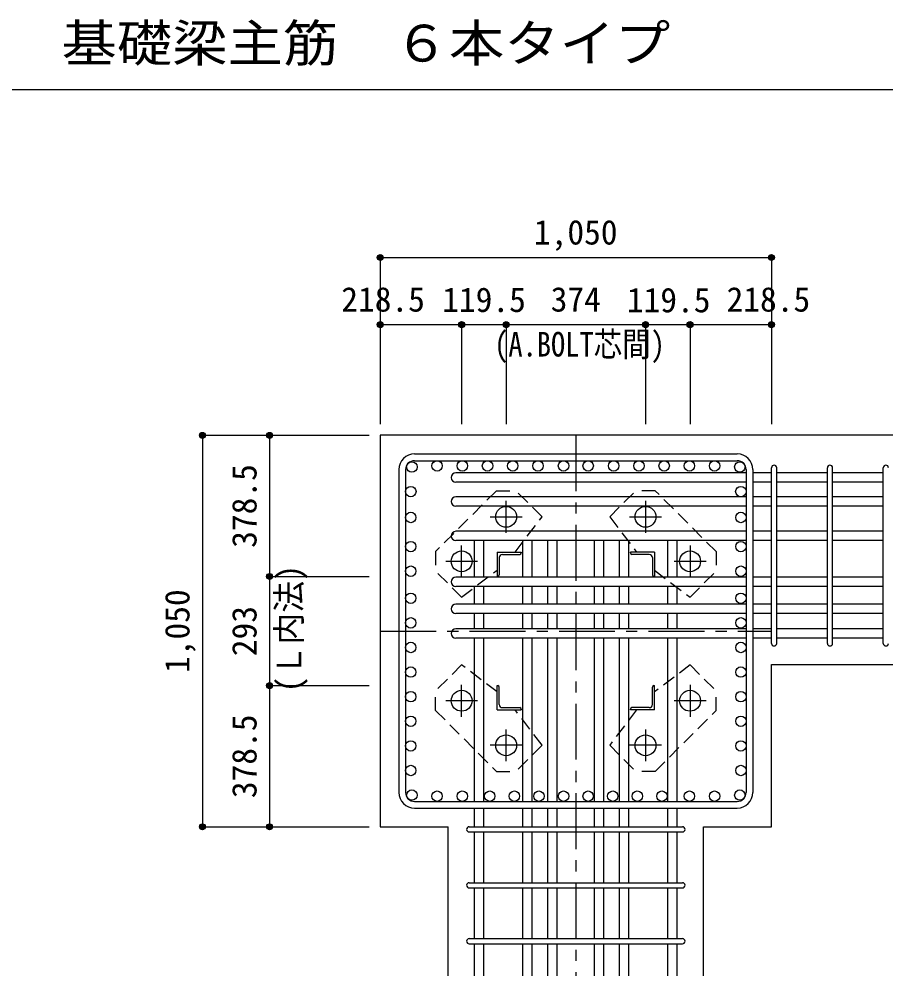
# Model space of a CAD drawing. Units: millimetres at full size, sheet at 1:30. Extents: x -5973 to 5954, y -4195 to 4201.
# Drawn here: x -942 to 1384, y -2600 to -33 of the extents above; entities that cross this region are included whole.
import ezdxf
from ezdxf.enums import TextEntityAlignment as Align

# ---------------------------------------------------------------- set-up
doc = ezdxf.new("R2010")
doc.units = ezdxf.units.MM
doc.header["$LTSCALE"] = 30
doc.header["$PDMODE"] = 32
doc.header["$PDSIZE"] = 15
doc.linetypes.add('CHAIN1', pattern=[8, 5, -1, 1, -1])
doc.linetypes.add('DASHED1', pattern=[1.8, 1.2, -0.6])
for name, color, linetype in [('0-1', 2, 'Continuous'), ('0-2', 4, 'Continuous'), ('0-3', 3, 'Continuous'), ('0-4', 7, 'Continuous'), ('0-5', 7, 'Continuous'), ('0-6', 7, 'Continuous'), ('0-7', 4, 'Continuous'), ('0-9', 4, 'DASHED1'), ('0-D', 4, 'Continuous'), ('6-7_文字', 7, 'Continuous'), ('F-0_枠', 6, 'Continuous')]:
    doc.layers.add(name, color=color, linetype=linetype)
doc.styles.add('ＭＳ ゴシック', font='')
doc.styles.get('ＭＳ ゴシック').set_extended_font_data('MS Gothic')

msp = doc.modelspace()

# ---------------------------------------------------------------- linework, layer by layer
at = {"layer": '0-1'}
for p, q in [((1477.44, -1149.89), (27.44, -1149.89)), ((27.44, -1149.89), (27.44, -2199.89)), ((1077.44, -1764.97), (1477.44, -1764.97)), ((1077.44, -2199.89), (1077.44, -1764.97)), ((27.44, -2199.89), (209.44, -2199.89)), ((209.44, -2599.89), (209.44, -2199.89)), ((895.44, -2599.89), (895.44, -2199.89)), ((895.44, -2199.89), (1077.44, -2199.89))]:
    msp.add_line(p, q, dxfattribs=at)
at = {"layer": '0-2', "linetype": 'CHAIN1'}
for p, q in [((365.44, -1411.1), (365.44, -1325.59)), ((739.44, -1325.6), (739.44, -1411.1)), ((322.64, -1368.39), (408.14, -1368.39)), ((696.74, -1368.39), (782.24, -1368.39)), ((245.94, -1530.6), (245.94, -1445.09)), ((858.94, -1445.1), (858.94, -1530.6)), ((203.14, -1487.89), (288.64, -1487.89)), ((816.24, -1487.89), (901.74, -1487.89)), ((245.94, -1904.69), (245.94, -1819.19)), ((858.94, -1819.19), (858.94, -1904.7)), ((288.64, -1861.89), (203.14, -1861.89)), ((901.74, -1861.89), (816.24, -1861.89)), ((365.44, -2024.19), (365.44, -1938.69)), ((739.44, -1938.69), (739.44, -2024.2)), ((408.14, -1981.39), (322.64, -1981.39)), ((782.24, -1981.39), (696.74, -1981.39))]:
    msp.add_line(p, q, dxfattribs=at)
at = {"layer": '0-2'}
for p, q in [((340.94, -1463.39), (405.94, -1463.39)), ((340.94, -1463.39), (340.94, -1528.39)), ((346.94, -1477.89), (346.94, -1524.39)), ((355.44, -1469.39), (401.94, -1469.39)), ((405.94, -1463.39), (405.94, -1465.39)), ((763.94, -1463.39), (698.94, -1463.39)), ((698.94, -1465.39), (698.94, -1463.39)), ((749.44, -1469.39), (702.94, -1469.39)), ((757.94, -1477.89), (757.94, -1524.39)), ((763.94, -1463.39), (763.94, -1528.39)), ((342.94, -1528.39), (340.94, -1528.39)), ((763.94, -1528.39), (761.94, -1528.39)), ((340.94, -1821.39), (342.94, -1821.39)), ((340.94, -1886.39), (340.94, -1821.39)), ((761.94, -1821.39), (763.94, -1821.39)), ((763.94, -1886.39), (763.94, -1821.39)), ((346.94, -1871.89), (346.94, -1825.39)), ((757.94, -1871.89), (757.94, -1825.39)), ((340.94, -1886.39), (405.94, -1886.39)), ((355.44, -1880.39), (401.94, -1880.39)), ((405.94, -1884.39), (405.94, -1886.39)), ((698.94, -1886.39), (698.94, -1884.39)), ((763.94, -1886.39), (698.94, -1886.39)), ((749.44, -1880.39), (702.94, -1880.39))]:
    msp.add_line(p, q, dxfattribs=at)
at = {"layer": '0-2', "color": 3}
for centre in [(365.44, -1368.39), (739.44, -1368.39), (245.94, -1487.89), (858.94, -1487.89), (245.94, -1861.89), (858.94, -1861.89), (365.44, -1981.39), (739.44, -1981.39)]:
    msp.add_circle(centre, 28, dxfattribs=at)
at = {"layer": '0-2'}
for centre, radius, start, end in [((355.44, -1477.89), 8.5, 90, 180), ((401.94, -1465.39), 4, 270, 0), ((702.94, -1465.39), 4, 180, 270), ((749.44, -1477.89), 8.5, 0, 90), ((342.94, -1524.39), 4, 270, 0), ((761.94, -1524.39), 4, 180, 270), ((342.94, -1825.39), 4, 0, 90), ((761.94, -1825.39), 4, 90, 180), ((355.44, -1871.89), 8.5, 180, 270), ((749.44, -1871.89), 8.5, 270, 0), ((401.94, -1884.39), 4, 0, 90), ((702.94, -1884.39), 4, 90, 180)]:
    msp.add_arc(centre, radius, start, end, dxfattribs=at)
at = {"layer": '0-3'}
for centre in [(112.37, -1234.82), (180.07, -1231.89), (247.77, -1231.89), (315.48, -1231.89), (383.18, -1231.89), (450.88, -1231.89), (519.44, -1231.89), (585.44, -1231.89), (653.99, -1231.89), (721.69, -1231.89), (789.4, -1231.89), (857.1, -1231.89), (924.8, -1231.89), (992.51, -1234.82), (109.54, -1300.82), (995.33, -1300.82), (109.44, -1370.23), (995.44, -1370.23), (109.44, -1448.39), (995.44, -1448.39), (109.44, -1514.39), (995.44, -1514.39), (109.44, -1586.97), (995.44, -1586.97), (109.44, -1652.97), (995.44, -1652.97), (109.44, -1718.97), (995.44, -1718.97), (109.44, -1784.97), (995.44, -1784.97), (109.44, -1850.97), (995.44, -1850.97), (109.44, -1916.97), (995.44, -1916.97), (109.44, -1982.97), (995.44, -1982.97), (109.44, -2048.97), (995.44, -2048.97), (112.37, -2114.97), (180.07, -2117.89), (247.77, -2117.89), (321.44, -2117.89), (387.44, -2117.89), (453.44, -2117.89), (519.44, -2117.89), (585.44, -2117.89), (651.44, -2117.89), (717.44, -2117.89), (783.44, -2117.89), (857.1, -2117.89), (924.8, -2117.89), (992.51, -2114.97)]:
    msp.add_circle(centre, 14, dxfattribs=at)
at = {"layer": '0-4'}
for p, q in [((119.44, -1199.89), (985.44, -1199.89)), ((119.44, -1217.89), (985.44, -1217.89)), ((77.44, -1241.89), (77.44, -2107.89)), ((95.44, -1241.89), (95.44, -2107.89)), ((1009.44, -1241.89), (1009.44, -2107.89)), ((1027.44, -1241.89), (1027.44, -2107.89)), ((119.44, -2131.89), (985.44, -2131.89)), ((119.44, -2149.89), (985.44, -2149.89))]:
    msp.add_line(p, q, dxfattribs=at)
for centre, radius, start, end in [((119.44, -1241.89), 42, 90, 180), ((985.44, -1241.89), 42, 0, 90), ((119.44, -1241.89), 24, 90, 180), ((985.44, -1241.89), 24, 0, 90), ((119.44, -2107.89), 42, 180, 270), ((119.44, -2107.89), 24, 180, 270), ((985.44, -2107.89), 42, 270, 0), ((985.44, -2107.89), 24, 270, 0)]:
    msp.add_arc(centre, radius, start, end, dxfattribs=at)
at = {"layer": '0-5'}
for p, q in [((1009.44, -1250.82), (230.44, -1250.82)), ((1077.44, -1250.82), (1027.44, -1250.82)), ((1227.44, -1250.82), (1091.44, -1250.82)), ((1377.44, -1250.82), (1241.44, -1250.82)), ((1009.44, -1275.82), (230.44, -1275.82)), ((1077.44, -1275.82), (1027.44, -1275.82)), ((1227.44, -1275.82), (1091.44, -1275.82)), ((1377.44, -1275.82), (1241.44, -1275.82)), ((1009.44, -1314.89), (230.44, -1314.89)), ((1077.44, -1314.89), (1027.44, -1314.89)), ((1227.44, -1314.89), (1091.44, -1314.89)), ((1377.44, -1314.89), (1241.44, -1314.89)), ((1009.44, -1339.89), (230.44, -1339.89)), ((1077.44, -1339.89), (1027.44, -1339.89)), ((1227.44, -1339.89), (1091.44, -1339.89)), ((1377.44, -1339.89), (1241.44, -1339.89)), ((1009.44, -1407.39), (230.44, -1407.39)), ((1077.44, -1407.39), (1027.44, -1407.39)), ((1227.44, -1407.39), (1091.44, -1407.39)), ((1377.44, -1407.39), (1241.44, -1407.39)), ((1009.44, -1432.39), (230.44, -1432.39)), ((280.44, -1530.39), (280.44, -1432.39)), ((305.44, -1530.39), (305.44, -1432.39)), ((409.88, -1530.39), (409.88, -1432.39)), ((434.88, -1530.39), (434.88, -1432.39)), ((477.58, -1530.39), (477.58, -1432.39)), ((502.58, -1530.39), (502.58, -1432.39)), ((602.29, -1530.39), (602.29, -1432.39)), ((627.29, -1530.39), (627.29, -1432.39)), ((669.99, -1530.39), (669.99, -1432.39)), ((694.99, -1530.39), (694.99, -1432.39)), ((799.44, -1530.39), (799.44, -1432.39)), ((824.44, -1530.39), (824.44, -1432.39)), ((1077.44, -1432.39), (1027.44, -1432.39)), ((1227.44, -1432.39), (1091.44, -1432.39)), ((1377.44, -1432.39), (1241.44, -1432.39)), ((1009.44, -1530.39), (230.44, -1530.39)), ((1077.44, -1530.39), (1027.44, -1530.39)), ((1227.44, -1530.39), (1091.44, -1530.39)), ((1377.44, -1530.39), (1241.44, -1530.39)), ((1009.44, -1555.39), (230.44, -1555.39)), ((280.44, -1602.97), (280.44, -1555.39)), ((305.44, -1602.97), (305.44, -1555.39)), ((409.88, -1602.97), (409.88, -1555.39)), ((434.88, -1602.97), (434.88, -1555.39)), ((477.58, -1602.97), (477.58, -1555.39)), ((502.58, -1602.97), (502.58, -1555.39)), ((602.29, -1602.97), (602.29, -1555.39)), ((627.29, -1602.97), (627.29, -1555.39)), ((669.99, -1602.97), (669.99, -1555.39)), ((694.99, -1602.97), (694.99, -1555.39)), ((799.44, -1602.97), (799.44, -1555.39)), ((824.44, -1602.97), (824.44, -1555.39)), ((1077.44, -1555.39), (1027.44, -1555.39)), ((1227.44, -1555.39), (1091.44, -1555.39)), ((1377.44, -1555.39), (1241.44, -1555.39)), ((1009.44, -1602.97), (230.44, -1602.97)), ((1077.44, -1602.97), (1027.44, -1602.97)), ((1227.44, -1602.97), (1091.44, -1602.97)), ((1377.44, -1602.97), (1241.44, -1602.97)), ((1009.44, -1627.97), (230.44, -1627.97)), ((280.44, -1668.97), (280.44, -1627.97)), ((305.44, -1668.97), (305.44, -1627.97)), ((409.88, -1668.97), (409.88, -1627.97)), ((434.88, -1668.97), (434.88, -1627.97)), ((477.58, -1668.97), (477.58, -1627.97)), ((502.58, -1668.97), (502.58, -1627.97)), ((602.29, -1668.97), (602.29, -1627.97)), ((627.29, -1668.97), (627.29, -1627.97)), ((669.99, -1668.97), (669.99, -1627.97)), ((694.99, -1668.97), (694.99, -1627.97)), ((799.44, -1668.97), (799.44, -1627.97)), ((824.44, -1668.97), (824.44, -1627.97)), ((1077.44, -1627.97), (1027.44, -1627.97)), ((1227.44, -1627.97), (1091.44, -1627.97)), ((1377.44, -1627.97), (1241.44, -1627.97)), ((1009.44, -1668.97), (230.44, -1668.97)), ((1077.44, -1668.97), (1027.44, -1668.97)), ((1227.44, -1668.97), (1091.44, -1668.97)), ((1377.44, -1668.97), (1241.44, -1668.97)), ((1009.44, -1693.97), (230.44, -1693.97)), ((280.44, -2131.89), (280.44, -1693.97)), ((305.44, -2131.89), (305.44, -1693.97)), ((409.88, -2131.89), (409.88, -1693.97)), ((434.88, -2131.89), (434.88, -1693.97)), ((477.58, -2131.89), (477.58, -1693.97)), ((502.58, -2131.89), (502.58, -1693.97)), ((602.29, -2131.89), (602.29, -1693.97)), ((627.29, -2131.89), (627.29, -1693.97)), ((669.99, -2131.89), (669.99, -1693.97)), ((694.99, -2131.89), (694.99, -1693.97)), ((799.44, -2131.89), (799.44, -1693.97)), ((824.44, -2131.89), (824.44, -1693.97)), ((1077.44, -1693.97), (1027.44, -1693.97)), ((1227.44, -1693.97), (1091.44, -1693.97)), ((1377.44, -1693.97), (1241.44, -1693.97)), ((280.44, -2199.89), (280.44, -2149.89)), ((305.44, -2199.89), (305.44, -2149.89)), ((409.88, -2199.89), (409.88, -2149.89)), ((434.88, -2199.89), (434.88, -2149.89)), ((477.58, -2199.89), (477.58, -2149.89)), ((502.58, -2199.89), (502.58, -2149.89)), ((602.29, -2199.89), (602.29, -2149.89)), ((627.29, -2199.89), (627.29, -2149.89)), ((669.99, -2199.89), (669.99, -2149.89)), ((694.99, -2199.89), (694.99, -2149.89)), ((799.44, -2199.89), (799.44, -2149.89)), ((824.44, -2199.89), (824.44, -2149.89)), ((280.44, -2349.89), (280.44, -2213.89)), ((305.44, -2349.89), (305.44, -2213.89)), ((409.88, -2349.89), (409.88, -2213.89)), ((434.88, -2349.89), (434.88, -2213.89)), ((477.58, -2349.89), (477.58, -2213.89)), ((502.58, -2349.89), (502.58, -2213.89)), ((602.29, -2349.89), (602.29, -2213.89)), ((627.29, -2349.89), (627.29, -2213.89)), ((669.99, -2349.89), (669.99, -2213.89)), ((694.99, -2349.89), (694.99, -2213.89)), ((799.44, -2349.89), (799.44, -2213.89)), ((824.44, -2349.89), (824.44, -2213.89)), ((280.44, -2499.89), (280.44, -2363.89)), ((305.44, -2499.89), (305.44, -2363.89)), ((409.88, -2499.89), (409.88, -2363.89)), ((434.88, -2499.89), (434.88, -2363.89)), ((477.58, -2499.89), (477.58, -2363.89)), ((502.58, -2499.89), (502.58, -2363.89)), ((602.29, -2499.89), (602.29, -2363.89)), ((627.29, -2499.89), (627.29, -2363.89)), ((669.99, -2499.89), (669.99, -2363.89)), ((694.99, -2499.89), (694.99, -2363.89)), ((799.44, -2499.89), (799.44, -2363.89)), ((824.44, -2499.89), (824.44, -2363.89)), ((280.44, -2599.89), (280.44, -2513.89)), ((305.44, -2599.89), (305.44, -2513.89)), ((409.88, -2599.89), (409.88, -2513.89)), ((434.88, -2599.89), (434.88, -2513.89)), ((477.58, -2599.89), (477.58, -2513.89)), ((502.58, -2599.89), (502.58, -2513.89)), ((602.29, -2599.89), (602.29, -2513.89)), ((627.29, -2599.89), (627.29, -2513.89)), ((669.99, -2599.89), (669.99, -2513.89)), ((694.99, -2599.89), (694.99, -2513.89)), ((799.44, -2599.89), (799.44, -2513.89)), ((824.44, -2599.89), (824.44, -2513.89))]:
    msp.add_line(p, q, dxfattribs=at)
for centre in [(230.44, -1263.32), (230.44, -1327.39), (230.44, -1419.89), (230.44, -1542.89), (230.44, -1615.47), (230.44, -1681.47)]:
    msp.add_arc(centre, 12.5, 90, 270, dxfattribs=at)
at = {"layer": '0-6'}
for p, q in [((1077.44, -1707.97), (1077.44, -1236.82)), ((1091.44, -1707.97), (1091.44, -1236.82)), ((1227.44, -1707.97), (1227.44, -1236.82)), ((1241.44, -1707.97), (1241.44, -1236.82)), ((1377.44, -1707.97), (1377.44, -1236.82)), ((266.44, -2199.89), (838.44, -2199.89)), ((266.44, -2213.89), (838.44, -2213.89)), ((266.44, -2349.89), (838.44, -2349.89)), ((266.44, -2363.89), (838.44, -2363.89)), ((266.44, -2499.89), (838.44, -2499.89)), ((266.44, -2513.89), (838.44, -2513.89))]:
    msp.add_line(p, q, dxfattribs=at)
for centre, start, end in [((1084.44, -1236.82), 0, 180), ((1084.44, -1236.82), 0, 180), ((1084.44, -1236.82), 0, 180), ((1084.44, -1236.82), 0, 180), ((1234.44, -1236.82), 0, 180), ((1384.44, -1236.82), 0, 180), ((1084.44, -1707.97), 180, 0), ((1084.44, -1707.97), 180, 0), ((1084.44, -1707.97), 180, 0), ((1084.44, -1707.97), 180, 0), ((1234.44, -1707.97), 180, 0), ((1384.44, -1707.97), 180, 0), ((266.44, -2206.89), 90, 270), ((266.44, -2206.89), 90, 270), ((266.44, -2206.89), 90, 270), ((266.44, -2206.89), 90, 270), ((838.44, -2206.89), 270, 90), ((838.44, -2206.89), 270, 90), ((838.44, -2206.89), 270, 90), ((838.44, -2206.89), 270, 90), ((266.44, -2356.89), 90, 270), ((838.44, -2356.89), 270, 90), ((266.44, -2506.89), 90, 270), ((838.44, -2506.89), 270, 90)]:
    msp.add_arc(centre, 7, start, end, dxfattribs=at)
at = {"layer": '0-9'}
for p, q in [((339.31, -1298.43), (391.63, -1298.43)), ((461.62, -1368.41), (391.63, -1298.43)), ((643.25, -1368.42), (713.24, -1298.43)), ((389.24, -1463.4), (461.62, -1368.41)), ((643.25, -1368.42), (715.64, -1463.4)), ((928.91, -1461.77), (928.91, -1514.09)), ((245.96, -1584.08), (175.97, -1514.09)), ((245.96, -1584.08), (340.94, -1511.7)), ((763.94, -1511.7), (858.92, -1584.08)), ((858.92, -1584.08), (928.91, -1514.09)), ((245.96, -1765.71), (175.97, -1835.7)), ((340.94, -1838.09), (245.96, -1765.71)), ((858.92, -1765.71), (763.93, -1838.09)), ((858.92, -1765.71), (928.91, -1835.7)), ((175.97, -1888.02), (175.97, -1835.7)), ((461.62, -1981.37), (389.24, -1886.39)), ((715.64, -1886.39), (643.25, -1981.38)), ((461.62, -1981.37), (391.63, -2051.36)), ((643.25, -1981.38), (713.24, -2051.36)), ((765.57, -2051.36), (713.24, -2051.36))]:
    msp.add_line(p, q, dxfattribs=at)
for points in [[(339.31, -1298.43), (175.97, -1461.77), (175.97, -1514.09)], [(928.91, -1461.77), (765.57, -1298.43), (713.24, -1298.43)], [(765.57, -2051.36), (928.91, -1888.02), (928.91, -1835.7)], [(175.97, -1888.02), (339.31, -2051.36), (391.63, -2051.36)]]:
    msp.add_lwpolyline(points, dxfattribs=at)
at = {"layer": '0-D'}
for p, q in [((27.44, -672.85), (27.44, -852.85)), ((27.44, -672.85), (1077.44, -672.85)), ((27.44, -672.85), (27.44, -852.85)), ((1077.44, -672.85), (1077.44, -852.85)), ((27.44, -852.85), (27.44, -1119.89)), ((27.44, -852.85), (27.44, -1119.89)), ((27.44, -852.85), (245.94, -852.85)), ((27.44, -852.85), (27.44, -1119.89)), ((245.94, -852.85), (245.94, -1119.89)), ((245.94, -852.85), (365.44, -852.85)), ((365.44, -852.85), (365.44, -1119.89)), ((365.44, -852.85), (739.44, -852.85)), ((739.44, -852.85), (739.44, -1119.89)), ((739.44, -852.85), (858.94, -852.85)), ((858.94, -852.85), (858.94, -1119.89)), ((1077.44, -852.85), (1077.44, -1119.89)), ((-449.6, -1149.89), (-269.6, -1149.89)), ((-449.6, -1149.89), (-449.6, -2199.89)), ((-449.6, -1149.89), (-269.6, -1149.89)), ((-269.6, -1149.89), (-2.56, -1149.89)), ((-269.6, -1149.89), (-2.56, -1149.89)), ((-269.6, -1149.89), (-269.6, -1528.39)), ((-269.6, -1149.89), (-2.56, -1149.89)), ((-269.6, -1528.39), (-2.56, -1528.39)), ((-269.6, -1528.39), (-269.6, -1821.39)), ((-269.6, -1821.39), (-2.56, -1821.39)), ((-449.6, -2199.89), (-269.6, -2199.89)), ((-269.6, -2199.89), (-2.56, -2199.89))]:
    msp.add_line(p, q, dxfattribs=at)
at = {"layer": '0-D', "linetype": 'CHAIN1'}
for p, q in [((552.44, -1149.89), (552.44, -2599.89)), ((27.44, -1674.89), (1077.44, -1674.89))]:
    msp.add_line(p, q, dxfattribs=at)
at = {"layer": '0-D'}
for points in [[(858.94, -852.85), (1077.44, -852.85), (1077.44, -1119.89)], [(-269.6, -1821.39), (-269.6, -2199.89), (-2.56, -2199.89)]]:
    msp.add_lwpolyline(points, dxfattribs=at)
for centre, radius in [((27.44, -672.85), 8), ((27.44, -672.85), 7.2), ((27.44, -672.85), 6.4), ((27.44, -672.85), 5.6), ((1077.44, -672.85), 8), ((1077.44, -672.85), 7.2), ((1077.44, -672.85), 6.4), ((1077.44, -672.85), 5.6), ((27.44, -672.85), 4.8), ((27.44, -672.85), 4), ((27.44, -672.85), 3.2), ((27.44, -672.85), 2.4), ((27.44, -672.85), 1.6), ((27.44, -672.85), 0.8), ((1077.44, -672.85), 4.8), ((1077.44, -672.85), 4), ((1077.44, -672.85), 3.2), ((1077.44, -672.85), 2.4), ((1077.44, -672.85), 1.6), ((1077.44, -672.85), 0.8), ((27.44, -852.85), 8), ((27.44, -852.85), 7.2), ((27.44, -852.85), 6.4), ((245.94, -852.85), 8), ((245.94, -852.85), 7.2), ((245.94, -852.85), 6.4), ((365.44, -852.85), 8), ((365.44, -852.85), 7.2), ((365.44, -852.85), 6.4), ((739.44, -852.85), 8), ((739.44, -852.85), 7.2), ((739.44, -852.85), 6.4), ((858.94, -852.85), 8), ((858.94, -852.85), 7.2), ((858.94, -852.85), 6.4), ((1077.44, -852.85), 8), ((1077.44, -852.85), 7.2), ((1077.44, -852.85), 6.4), ((27.44, -852.85), 5.6), ((27.44, -852.85), 4.8), ((27.44, -852.85), 4), ((27.44, -852.85), 3.2), ((27.44, -852.85), 2.4), ((27.44, -852.85), 1.6), ((27.44, -852.85), 0.8), ((245.94, -852.85), 5.6), ((245.94, -852.85), 4.8), ((245.94, -852.85), 4), ((245.94, -852.85), 3.2), ((245.94, -852.85), 2.4), ((245.94, -852.85), 1.6), ((245.94, -852.85), 0.8), ((365.44, -852.85), 5.6), ((365.44, -852.85), 4.8), ((365.44, -852.85), 4), ((365.44, -852.85), 3.2), ((365.44, -852.85), 2.4), ((365.44, -852.85), 1.6), ((365.44, -852.85), 0.8), ((739.44, -852.85), 5.6), ((739.44, -852.85), 4.8), ((739.44, -852.85), 4), ((739.44, -852.85), 3.2), ((739.44, -852.85), 2.4), ((739.44, -852.85), 1.6), ((739.44, -852.85), 0.8), ((858.94, -852.85), 5.6), ((858.94, -852.85), 4.8), ((858.94, -852.85), 4), ((858.94, -852.85), 3.2), ((858.94, -852.85), 2.4), ((858.94, -852.85), 1.6), ((858.94, -852.85), 0.8), ((1077.44, -852.85), 5.6), ((1077.44, -852.85), 4.8), ((1077.44, -852.85), 4), ((1077.44, -852.85), 3.2), ((1077.44, -852.85), 2.4), ((1077.44, -852.85), 1.6), ((1077.44, -852.85), 0.8), ((-449.6, -1149.89), 8), ((-449.6, -1149.89), 7.2), ((-449.6, -1149.89), 6.4), ((-449.6, -1149.89), 5.6), ((-449.6, -1149.89), 4.8), ((-449.6, -1149.89), 4), ((-449.6, -1149.89), 3.2), ((-449.6, -1149.89), 2.4), ((-449.6, -1149.89), 1.6), ((-449.6, -1149.89), 0.8), ((-269.6, -1149.89), 8), ((-269.6, -1149.89), 7.2), ((-269.6, -1149.89), 6.4), ((-269.6, -1149.89), 5.6), ((-269.6, -1149.89), 4.8), ((-269.6, -1149.89), 4), ((-269.6, -1149.89), 3.2), ((-269.6, -1149.89), 2.4), ((-269.6, -1149.89), 1.6), ((-269.6, -1149.89), 0.8), ((-269.6, -1528.39), 8), ((-269.6, -1528.39), 7.2), ((-269.6, -1528.39), 6.4), ((-269.6, -1528.39), 5.6), ((-269.6, -1528.39), 4.8), ((-269.6, -1528.39), 4), ((-269.6, -1528.39), 3.2), ((-269.6, -1528.39), 2.4), ((-269.6, -1528.39), 1.6), ((-269.6, -1528.39), 0.8), ((-269.6, -1821.39), 8), ((-269.6, -1821.39), 7.2), ((-269.6, -1821.39), 6.4), ((-269.6, -1821.39), 5.6), ((-269.6, -1821.39), 4.8), ((-269.6, -1821.39), 4), ((-269.6, -1821.39), 3.2), ((-269.6, -1821.39), 2.4), ((-269.6, -1821.39), 1.6), ((-269.6, -1821.39), 0.8), ((-449.6, -2199.89), 8), ((-449.6, -2199.89), 7.2), ((-449.6, -2199.89), 6.4), ((-449.6, -2199.89), 5.6), ((-449.6, -2199.89), 4.8), ((-449.6, -2199.89), 4), ((-449.6, -2199.89), 3.2), ((-449.6, -2199.89), 2.4), ((-449.6, -2199.89), 1.6), ((-449.6, -2199.89), 0.8), ((-269.6, -2199.89), 8), ((-269.6, -2199.89), 7.2), ((-269.6, -2199.89), 6.4), ((-269.6, -2199.89), 5.6), ((-269.6, -2199.89), 4.8), ((-269.6, -2199.89), 4), ((-269.6, -2199.89), 3.2), ((-269.6, -2199.89), 2.4), ((-269.6, -2199.89), 1.6), ((-269.6, -2199.89), 0.8)]:
    msp.add_circle(centre, radius, dxfattribs=at)
at = {"layer": '0-D', "color": 7}
for p in [(27.44, -672.85), (1077.44, -672.85), (27.44, -852.85), (245.94, -852.85), (365.44, -852.85), (739.44, -852.85), (858.94, -852.85), (1077.44, -852.85), (-449.6, -1149.89), (-269.6, -1149.89), (-269.6, -1528.39), (-269.6, -1528.39), (-269.6, -1821.39), (-449.6, -2199.89), (-269.6, -2199.89)]:
    msp.add_point(p, dxfattribs=at)
at = {"layer": 'F-0_枠', "color": 2}
msp.add_line((-5972.88, -222.05), (3723.6, -222.05), dxfattribs=at)

# ---------------------------------------------------------------- texts
at = {"layer": '0-7', "style": 'ＭＳ ゴシック', "width": 0.85}
msp.add_text('(A.BOLT芯間)', height=65.98, dxfattribs=at).set_placement((333.23, -958.28), align=Align.BOTTOM_LEFT)
at = {"layer": '0-7', "style": 'ＭＳ ゴシック', "width": 0.95}
msp.add_text('(Ｌ内法)', height=65.98, rotation=90, dxfattribs=at).set_placement((-164.55, -1839.49), align=Align.BOTTOM_LEFT)
at = {"layer": '0-D', "style": 'ＭＳ ゴシック'}
for s, p in [('1,050', (439.94, -657.85)), ('218.5', (-77.06, -837.85)), ('119.5', (193.87, -838.81)), ('374', (484.94, -837.85)), ('119.5', (689.39, -839.65)), ('218.5', (956.94, -837.85))]:
    msp.add_text(s, height=65.98, dxfattribs=at).set_placement(p, align=Align.BOTTOM_LEFT)
for s, p in [('378.5', (-284.6, -1451.64)), ('1,050', (-464.6, -1787.39)), ('293', (-284.6, -1742.39)), ('378.5', (-284.6, -2123.14))]:
    msp.add_text(s, height=65.98, rotation=90, dxfattribs=at).set_placement(p, align=Align.BOTTOM_LEFT)
at = {"layer": '6-7_文字', "color": 2, "style": 'ＭＳ ゴシック', "width": 1.1}
msp.add_text('\u3000\u3000基礎梁主筋\u3000６本タイプ', height=98.97, dxfattribs=at).set_placement((-1124.64, -177.05), align=Align.BOTTOM_LEFT)

doc.saveas('drawing.dxf')
